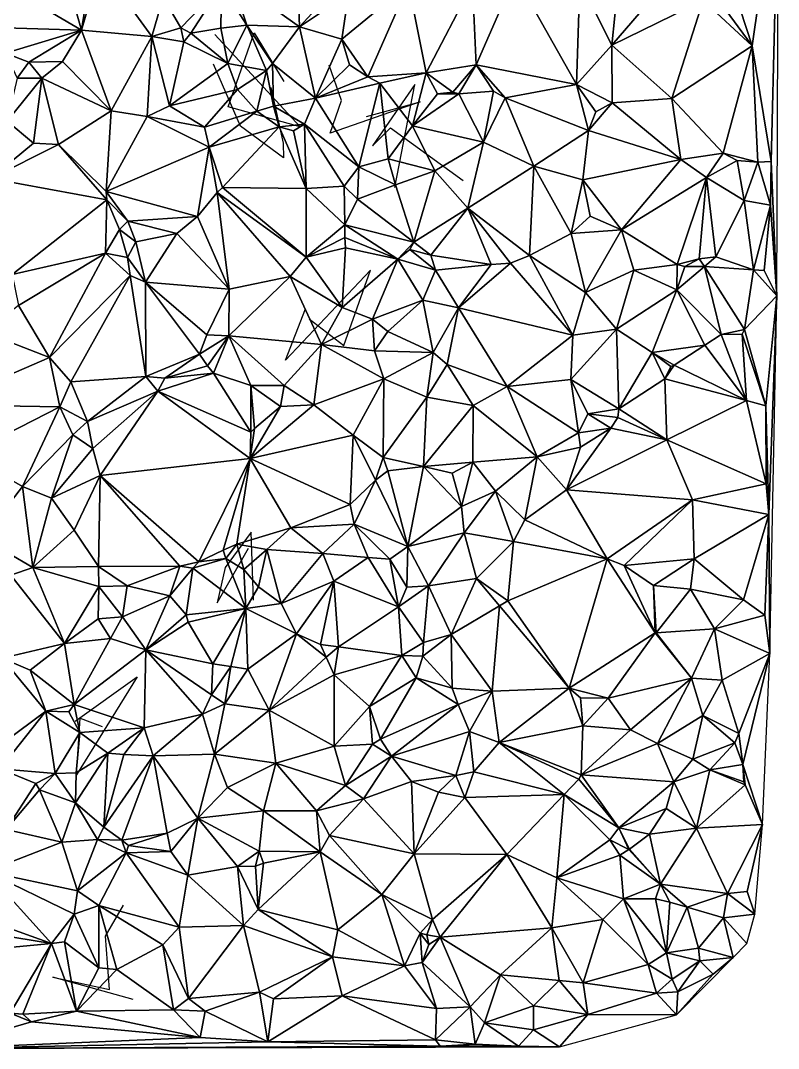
# Model space of a CAD drawing. Header units: metres. Extents: x -15 to 15, y -15.2 to 15.7.
# Drawn here: x 3.45 to 14.99, y -14.98 to 0.67 of the extents above; entities that cross this region are included whole.
import ezdxf

# ---------------------------------------------------------------- set-up
doc = ezdxf.new("R2010")
doc.units = ezdxf.units.M
doc.layers.add('CRACKS', color=1, linetype='Continuous')
doc.layers.add('STREET_MESH', color=7, linetype='Continuous')

msp = doc.modelspace()

# ---------------------------------------------------------------- linework, layer by layer
at = {"layer": 'CRACKS'}
for points in [[(6.408, 0.461, 0.1), (7.71, -0.942, 0.1), (6.615, -0.638, 0.1), (7.008, 0.488, 0.1), (7.458, -0.253, 0.1)], [(7.261, -0.343, 0.1), (7.452, -1.194, 0.1), (7.455, -1.414, 0.1), (6.798, -0.936, 0.1), (6.387, 0.012, 0.1)], [(8.718, -0.788, 0.1), (9.537, -0.562, 0.1), (8.167, -1.042, 0.1), (8.338, -0.544, 0.1), (8.152, -0.004, 0.1)], [(9.151, -1.866, 0.1), (9.456, -0.299, 0.1), (8.808, -1.235, 0.1), (9.086, -0.957, 0.1), (10.191, -1.764, 0.1)], [(7.847, -3.869, 0.1), (8.376, -4.273, 0.1), (8.781, -3.129, 0.1), (7.485, -4.5, 0.1), (7.791, -3.717, 0.1)], [(6.999, -8.15, 0.1), (6.961, -7.115, 0.1), (6.569, -7.655, 0.1), (6.444, -8.193, 0.1), (6.924, -7.358, 0.1)], [(4.282, -9.996, 0.1), (5.225, -9.32, 0.1), (4.304, -10.81, 0.1), (4.361, -9.95, 0.1), (4.694, -10.074, 0.1)], [(5.166, -14.234, 0.1), (3.941, -13.892, 0.1), (4.807, -14.083, 0.1), (4.743, -13.27, 0.1), (5.017, -12.797, 0.1)]]:
    msp.add_polyline3d(points, dxfattribs=at)
at = {"layer": 'STREET_MESH'}
for points in [[(14.229, 1.396), (14.589, 0.291), (14.991, 3.08)], [(14.589, 0.291), (14.883, -1.471), (14.991, 3.08)], [(14.883, -1.471), (14.965, -3.52), (14.991, 3.08)], [(4.38, 0.526), (3.962, 1.995), (2.816, 1.446)], [(3.962, 1.995), (4.38, 0.526), (4.53, 1.494)], [(7.697, 0.58), (7.653, 1.934), (6.658, 1.327)], [(7.653, 1.934), (7.697, 0.58), (8.329, 1.265)], [(12.452, 0.301), (12.591, 1.644), (11.965, 1.272)], [(13.316, 1.306), (12.591, 1.644), (12.452, 0.301)], [(2.879, 0.575), (4.38, 0.526), (2.816, 1.446)], [(4.38, 0.526), (4.663, 1.517), (4.53, 1.494)], [(5.448, 0.429), (4.663, 1.517), (4.38, 0.526)], [(4.663, 1.517), (5.448, 0.429), (5.625, 1.029)], [(6.51, 1.207), (6.899, 0.605), (6.658, 1.327)], [(6.899, 0.605), (7.697, 0.58), (6.658, 1.327)], [(7.697, 0.58), (8.444, 1.079), (8.329, 1.265)], [(10.335, 1.232), (10.388, 0.001), (10.983, 1.358)], [(10.388, 0.001), (11.918, -0.298), (10.983, 1.358)], [(11.918, -0.298), (11.965, 1.272), (10.983, 1.358)], [(11.918, -0.298), (12.452, 0.301), (11.965, 1.272)], [(13.846, 0.979), (13.316, 1.306), (12.452, 0.301)], [(14.589, 0.291), (14.229, 1.396), (14.108, 0.942)], [(5.892, 0.565), (6.51, 1.207), (5.625, 1.029)], [(5.892, 0.565), (6.043, 0.484), (6.51, 1.207)], [(6.043, 0.484), (6.5, 0.56), (6.51, 1.207)], [(6.5, 0.56), (6.899, 0.605), (6.51, 1.207)], [(8.342, 0.39), (8.737, -0.184), (9.359, 1.228)], [(8.444, 1.079), (8.342, 0.39), (9.359, 1.228)], [(8.737, -0.184), (9.625, -0.122), (9.359, 1.228)], [(9.359, 1.228), (9.625, -0.122), (10.335, 1.232)], [(10.335, 1.232), (9.625, -0.122), (10.388, 0.001)], [(5.448, 0.429), (5.892, 0.565), (5.625, 1.029)], [(8.444, 1.079), (7.697, 0.58), (8.342, 0.39)], [(13.368, -0.513), (13.846, 0.979), (12.452, 0.301)], [(13.368, -0.513), (14.589, 0.291), (13.846, 0.979)], [(13.846, 0.979), (14.589, 0.291), (14.108, 0.942)], [(4.38, 0.526), (2.879, 0.575), (3.224, 0.18)], [(4.38, 0.526), (3.224, 0.18), (3.579, 0.038)], [(4.089, 0.05), (4.38, 0.526), (3.579, 0.038)], [(4.83, -0.7), (4.38, 0.526), (4.089, 0.05)], [(5.448, 0.429), (4.38, 0.526), (4.83, -0.7)], [(5.939, 0.349), (5.892, 0.565), (5.448, 0.429)], [(5.892, 0.565), (5.939, 0.349), (6.043, 0.484)], [(5.939, 0.349), (6.608, 0.022), (6.043, 0.484)], [(6.608, 0.022), (6.5, 0.56), (6.043, 0.484)], [(6.5, 0.56), (6.608, 0.022), (6.899, 0.605)], [(6.608, 0.022), (7.196, -0.084), (6.899, 0.605)], [(6.899, 0.605), (7.287, 0.019), (7.697, 0.58)], [(7.196, -0.084), (7.287, 0.019), (6.899, 0.605)], [(7.697, 0.58), (7.287, 0.019), (7.944, -0.507)], [(7.697, 0.58), (7.944, -0.507), (8.342, 0.39)], [(5.38, -0.785), (5.448, 0.429), (4.83, -0.7)], [(5.448, 0.429), (5.38, -0.785), (5.717, -0.624)], [(5.939, 0.349), (5.448, 0.429), (5.717, -0.624)], [(6.608, 0.022), (5.939, 0.349), (5.717, -0.624)], [(7.944, -0.507), (8.459, -0.002), (8.342, 0.39)], [(8.342, 0.39), (8.459, -0.002), (8.737, -0.184)], [(3.224, 0.18), (3.4, -0.202), (3.579, 0.038)], [(12.459, -0.578), (12.452, 0.301), (11.918, -0.298)], [(12.459, -0.578), (13.368, -0.513), (12.452, 0.301)], [(14.589, 0.291), (13.368, -0.513), (14.152, -1.344)], [(14.589, 0.291), (14.152, -1.344), (14.676, -1.48)], [(14.883, -1.471), (14.589, 0.291), (14.676, -1.48)], [(3.4, -0.202), (3.773, -0.201), (3.579, 0.038)], [(3.773, -0.201), (4.089, 0.05), (3.579, 0.038)], [(3.773, -0.201), (4.83, -0.7), (4.089, 0.05)], [(6.756, -0.375), (6.608, 0.022), (5.717, -0.624)], [(6.608, 0.022), (6.756, -0.375), (7.196, -0.084)], [(7.301, -0.63), (7.287, 0.019), (7.196, -0.084)], [(7.287, 0.019), (7.301, -0.63), (7.944, -0.507)], [(9.625, -0.122), (10.033, -0.415), (10.388, 0.001)], [(10.033, -0.415), (10.124, -0.441), (10.388, 0.001)], [(10.124, -0.441), (10.654, -0.402), (10.388, 0.001)], [(11.918, -0.298), (10.388, 0.001), (10.828, -0.501)], [(10.388, 0.001), (10.654, -0.402), (10.828, -0.501)], [(6.756, -0.375), (7.048, -0.705), (7.196, -0.084)], [(7.048, -0.705), (7.301, -0.63), (7.196, -0.084)], [(8.459, -0.002), (7.944, -0.507), (8.737, -0.184)], [(9.625, -0.122), (8.737, -0.184), (8.921, -0.28)], [(9.417, -0.93), (9.625, -0.122), (8.921, -0.28)], [(9.798, -0.442), (9.625, -0.122), (9.417, -0.93)], [(9.798, -0.442), (10.033, -0.415), (9.625, -0.122)], [(3.4, -0.202), (3.245, -0.858), (3.773, -0.201)], [(3.245, -0.858), (3.647, -1.194), (3.773, -0.201)], [(3.647, -1.194), (4.03, -1.215), (3.773, -0.201)], [(4.03, -1.215), (4.83, -0.7), (3.773, -0.201)], [(8.737, -0.184), (7.944, -0.507), (8.921, -0.28)], [(7.944, -0.507), (8.602, -1.552), (8.921, -0.28)], [(8.602, -1.552), (9.048, -1.43), (8.921, -0.28)], [(9.048, -1.43), (9.417, -0.93), (8.921, -0.28)], [(12.098, -1), (11.918, -0.298), (10.828, -0.501)], [(12.098, -1), (12.211, -0.716), (11.918, -0.298)], [(12.211, -0.716), (12.459, -0.578), (11.918, -0.298)], [(6.25, -0.95), (6.756, -0.375), (5.717, -0.624)], [(7.048, -0.705), (6.756, -0.375), (6.25, -0.95)], [(10.501, -1.178), (10.124, -0.441), (9.417, -0.93)], [(10.124, -0.441), (9.798, -0.442), (9.417, -0.93)], [(10.033, -0.415), (9.798, -0.442), (10.124, -0.441)], [(10.124, -0.441), (10.501, -1.178), (10.654, -0.402)], [(10.654, -0.402), (10.501, -1.178), (10.828, -0.501)], [(5.38, -0.785), (6.25, -0.95), (5.717, -0.624)], [(7.301, -0.63), (7.775, -0.904), (7.944, -0.507)], [(7.944, -0.507), (7.775, -0.904), (8.602, -1.552)], [(10.501, -1.178), (11.268, -1.545), (10.828, -0.501)], [(11.268, -1.545), (12.098, -1), (10.828, -0.501)], [(12.459, -0.578), (12.098, -1), (13.507, -1.443)], [(12.459, -0.578), (12.211, -0.716), (12.098, -1)], [(12.459, -0.578), (13.507, -1.443), (13.368, -0.513)], [(13.368, -0.513), (13.507, -1.443), (14.152, -1.344)], [(4.03, -1.215), (4.754, -1.93), (4.83, -0.7)], [(4.754, -1.93), (5.38, -0.785), (4.83, -0.7)], [(7.048, -0.705), (6.25, -0.95), (6.322, -1.252)], [(7.387, -0.943), (7.048, -0.705), (6.322, -1.252)], [(7.301, -0.63), (7.048, -0.705), (7.387, -0.943)], [(7.775, -0.904), (7.301, -0.63), (7.387, -0.943)], [(3.245, -0.858), (2.994, -1.733), (3.647, -1.194)], [(5.38, -0.785), (4.754, -1.93), (6.322, -1.252)], [(6.25, -0.95), (5.38, -0.785), (6.322, -1.252)], [(7.608, -1.005), (7.775, -0.904), (7.387, -0.943)], [(7.775, -0.904), (7.608, -1.005), (7.802, -1.883)], [(7.775, -0.904), (7.802, -1.883), (8.381, -1.847)], [(8.602, -1.552), (7.775, -0.904), (8.381, -1.847)], [(9.417, -0.93), (9.048, -1.43), (9.76, -1.614)], [(10.501, -1.178), (9.417, -0.93), (9.76, -1.614)], [(6.526, -1.87), (7.387, -0.943), (6.322, -1.252)], [(7.387, -0.943), (6.526, -1.87), (7.802, -1.883)], [(7.608, -1.005), (7.387, -0.943), (7.802, -1.883)], [(12.015, -1.75), (12.098, -1), (11.268, -1.545)], [(12.098, -1), (12.015, -1.75), (13.507, -1.443)], [(2.994, -1.733), (4.03, -1.215), (3.647, -1.194)], [(2.994, -1.733), (4.767, -2.057), (4.03, -1.215)], [(4.767, -2.057), (4.754, -1.93), (4.03, -1.215)], [(10.261, -2.185), (10.501, -1.178), (9.76, -1.614)], [(10.261, -2.185), (11.268, -1.545), (10.501, -1.178)], [(6.322, -1.252), (4.754, -1.93), (6.145, -2.308)], [(6.444, -1.945), (6.322, -1.252), (6.145, -2.308)], [(6.444, -1.945), (6.526, -1.87), (6.322, -1.252)], [(14.152, -1.344), (13.507, -1.443), (13.898, -1.717)], [(14.362, -1.458), (14.152, -1.344), (13.898, -1.717)], [(14.152, -1.344), (14.362, -1.458), (14.676, -1.48)], [(8.58, -2.045), (8.602, -1.552), (8.381, -1.847)], [(9.159, -1.83), (8.602, -1.552), (8.58, -2.045)], [(8.602, -1.552), (9.159, -1.83), (9.048, -1.43)], [(9.048, -1.43), (9.159, -1.83), (9.76, -1.614)], [(11.268, -1.545), (10.261, -2.185), (11.199, -2.906)], [(11.836, -2.57), (11.268, -1.545), (11.199, -2.906)], [(12.015, -1.75), (11.268, -1.545), (11.836, -2.57)], [(13.507, -1.443), (12.015, -1.75), (12.601, -2.515)], [(13.507, -1.443), (12.601, -2.515), (13.898, -1.717)], [(14.471, -2.064), (14.362, -1.458), (13.898, -1.717)], [(14.362, -1.458), (14.471, -2.064), (14.676, -1.48)], [(14.471, -2.064), (14.87, -2.139), (14.676, -1.48)], [(14.87, -2.139), (14.883, -1.471), (14.676, -1.48)], [(14.87, -2.139), (14.965, -3.52), (14.883, -1.471)], [(9.76, -1.614), (9.159, -1.83), (9.441, -2.699)], [(10.261, -2.185), (9.76, -1.614), (9.441, -2.699)], [(12.601, -2.515), (13.45, -3.04), (13.898, -1.717)], [(13.45, -3.04), (13.785, -2.955), (13.898, -1.717)], [(13.785, -2.955), (14.04, -2.923), (13.898, -1.717)], [(14.04, -2.923), (14.471, -2.064), (13.898, -1.717)], [(3.323, -3.192), (4.767, -2.057), (2.994, -1.733)], [(6.444, -1.945), (7.799, -2.928), (6.526, -1.87)], [(6.526, -1.87), (7.799, -2.928), (7.802, -1.883)], [(7.802, -1.883), (8.388, -2.439), (8.381, -1.847)], [(8.388, -2.439), (8.58, -2.045), (8.381, -1.847)], [(9.159, -1.83), (8.58, -2.045), (9.441, -2.699)], [(12.123, -2.304), (12.015, -1.75), (11.836, -2.57)], [(12.015, -1.75), (12.123, -2.304), (12.601, -2.515)], [(4.754, -1.93), (5.085, -2.379), (6.145, -2.308)], [(4.767, -2.057), (5.085, -2.379), (4.754, -1.93)], [(6.63, -3.417), (6.444, -1.945), (6.145, -2.308)], [(6.444, -1.945), (6.63, -3.417), (7.558, -3.224)], [(7.799, -2.928), (6.444, -1.945), (7.558, -3.224)], [(7.799, -2.928), (8.388, -2.439), (7.802, -1.883)], [(4.743, -2.867), (4.767, -2.057), (3.323, -3.192)], [(4.743, -2.867), (4.958, -2.508), (4.767, -2.057)], [(4.767, -2.057), (4.958, -2.508), (5.085, -2.379)], [(8.58, -2.045), (8.388, -2.439), (9.441, -2.699)], [(9.697, -2.898), (10.261, -2.185), (9.441, -2.699)], [(10.616, -3.041), (10.261, -2.185), (9.697, -2.898)], [(10.261, -2.185), (10.913, -3.021), (11.199, -2.906)], [(10.261, -2.185), (10.616, -3.041), (10.913, -3.021)], [(14.471, -2.064), (14.04, -2.923), (14.611, -3.124)], [(14.471, -2.064), (14.611, -3.124), (14.87, -2.139)], [(14.611, -3.124), (14.773, -3.132), (14.87, -2.139)], [(14.87, -2.139), (14.773, -3.132), (14.965, -3.52)], [(5.085, -2.379), (5.832, -2.568), (6.145, -2.308)], [(5.832, -2.568), (6.63, -3.417), (6.145, -2.308)], [(12.123, -2.304), (11.836, -2.57), (12.601, -2.515)], [(4.958, -2.508), (5.205, -2.693), (5.085, -2.379)], [(5.205, -2.693), (5.832, -2.568), (5.085, -2.379)], [(8.388, -2.631), (8.388, -2.439), (7.799, -2.928)], [(8.388, -2.439), (9.197, -2.957), (9.441, -2.699)], [(8.388, -2.439), (8.388, -2.631), (9.197, -2.957)], [(5.079, -2.934), (4.958, -2.508), (4.743, -2.867)], [(4.958, -2.508), (5.079, -2.934), (5.205, -2.693)], [(5.832, -2.568), (5.205, -2.693), (5.353, -3.31)], [(5.832, -2.568), (5.353, -3.31), (6.63, -3.417)], [(8.388, -2.631), (7.799, -2.928), (8.397, -2.787)], [(9.197, -2.957), (8.388, -2.631), (8.397, -2.787)], [(11.836, -2.57), (11.199, -2.906), (12.054, -3.469)], [(12.601, -2.515), (11.836, -2.57), (12.054, -3.469)], [(12.791, -3.126), (12.601, -2.515), (12.054, -3.469)], [(12.791, -3.126), (13.45, -3.04), (12.601, -2.515)], [(5.205, -2.693), (5.079, -2.934), (5.353, -3.31)], [(8.397, -2.787), (7.799, -2.928), (8.346, -3.695)], [(9.197, -2.957), (8.397, -2.787), (8.346, -3.695)], [(9.197, -2.957), (9.38, -2.813), (9.441, -2.699)], [(9.767, -3.125), (9.38, -2.813), (9.197, -2.957)], [(9.38, -2.813), (9.697, -2.898), (9.441, -2.699)], [(9.38, -2.813), (9.767, -3.125), (9.697, -2.898)], [(4.743, -2.867), (3.323, -3.192), (3.42, -3.666)], [(4.743, -2.867), (3.42, -3.666), (3.892, -4.457)], [(5.118, -3.207), (4.743, -2.867), (3.892, -4.457)], [(5.079, -2.934), (4.743, -2.867), (5.118, -3.207)], [(5.353, -3.31), (5.079, -2.934), (5.118, -3.207)], [(7.799, -2.928), (7.558, -3.224), (8.346, -3.695)], [(8.808, -3.871), (9.197, -2.957), (8.346, -3.695)], [(9.576, -3.586), (9.197, -2.957), (8.808, -3.871)], [(9.576, -3.586), (9.767, -3.125), (9.197, -2.957)], [(9.767, -3.125), (10.616, -3.041), (9.697, -2.898)], [(10.913, -3.021), (11.86, -4.118), (11.199, -2.906)], [(11.199, -2.906), (11.86, -4.118), (12.054, -3.469)], [(13.45, -3.04), (13.565, -3.072), (13.785, -2.955)], [(13.785, -2.955), (13.565, -3.072), (13.866, -3.071)], [(14.04, -2.923), (13.785, -2.955), (13.866, -3.071)], [(14.611, -3.124), (14.04, -2.923), (13.866, -3.071)], [(9.767, -3.125), (9.576, -3.586), (10.121, -3.701)], [(10.616, -3.041), (9.767, -3.125), (10.121, -3.701)], [(10.121, -3.701), (11.86, -4.118), (10.913, -3.021)], [(10.616, -3.041), (10.121, -3.701), (10.913, -3.021)], [(12.528, -4.027), (12.791, -3.126), (12.054, -3.469)], [(12.528, -4.027), (13.443, -3.426), (12.791, -3.126)], [(13.443, -3.426), (13.45, -3.04), (12.791, -3.126)], [(13.565, -3.072), (13.45, -3.04), (13.443, -3.426)], [(13.443, -3.426), (14.118, -4.109), (13.866, -3.071)], [(13.565, -3.072), (13.443, -3.426), (13.866, -3.071)], [(14.118, -4.109), (14.476, -4.032), (13.866, -3.071)], [(14.476, -4.032), (14.611, -3.124), (13.866, -3.071)], [(14.611, -3.124), (14.476, -4.032), (14.965, -3.52)], [(14.773, -3.132), (14.611, -3.124), (14.965, -3.52)], [(5.118, -3.207), (3.892, -4.457), (4.216, -4.825)], [(5.361, -4.745), (5.118, -3.207), (4.216, -4.825)], [(5.353, -3.31), (5.118, -3.207), (5.361, -4.745)], [(6.63, -3.417), (6.622, -4.128), (7.558, -3.224)], [(6.622, -4.128), (8.036, -4.26), (7.558, -3.224)], [(7.558, -3.224), (8.036, -4.26), (8.346, -3.695)], [(5.353, -3.31), (6.288, -4.111), (6.63, -3.417)], [(6.174, -4.408), (5.353, -3.31), (5.361, -4.745)], [(6.288, -4.111), (5.353, -3.31), (6.174, -4.408)], [(6.288, -4.111), (6.622, -4.128), (6.63, -3.417)], [(13.443, -3.426), (12.528, -4.027), (13.069, -4.383)], [(13.87, -4.267), (13.443, -3.426), (13.069, -4.383)], [(13.443, -3.426), (13.87, -4.267), (14.118, -4.109)], [(9.576, -3.586), (8.808, -3.871), (9.043, -4.061)], [(9.732, -4.38), (9.576, -3.586), (9.043, -4.061)], [(9.576, -3.586), (9.732, -4.38), (10.121, -3.701)], [(11.86, -4.118), (12.528, -4.027), (12.054, -3.469)], [(14.965, -3.52), (14.476, -4.032), (14.797, -5.192)], [(14.846, -6.846), (14.965, -3.52), (14.797, -5.192)], [(14.862, -8.966), (14.965, -3.52), (14.846, -6.846)], [(3.892, -4.457), (3.42, -3.666), (2.899, -4.07)], [(8.036, -4.26), (8.808, -3.871), (8.346, -3.695)], [(9.732, -4.38), (9.949, -4.565), (10.121, -3.701)], [(10.121, -3.701), (9.949, -4.565), (10.861, -4.899)], [(11.86, -4.118), (10.121, -3.701), (10.861, -4.899)], [(8.808, -3.871), (8.036, -4.26), (8.843, -4.355)], [(8.808, -3.871), (8.843, -4.355), (9.043, -4.061)], [(2.225, -5.18), (3.892, -4.457), (2.899, -4.07)], [(8.843, -4.355), (9.732, -4.38), (9.043, -4.061)], [(11.83, -4.792), (12.562, -5.238), (12.528, -4.027)], [(11.86, -4.118), (11.83, -4.792), (12.528, -4.027)], [(12.528, -4.027), (12.562, -5.238), (13.069, -4.383)], [(14.44, -4.1), (14.476, -4.032), (14.118, -4.109)], [(14.476, -4.032), (14.44, -4.1), (14.797, -5.192)], [(6.622, -4.128), (6.288, -4.111), (6.174, -4.408)], [(6.622, -4.128), (6.174, -4.408), (6.3, -4.586)], [(6.387, -4.697), (6.622, -4.128), (6.3, -4.586)], [(6.956, -4.881), (6.622, -4.128), (6.387, -4.697)], [(8.036, -4.26), (6.622, -4.128), (7.466, -4.881)], [(6.622, -4.128), (6.956, -4.881), (7.466, -4.881)], [(11.83, -4.792), (11.86, -4.118), (10.861, -4.899)], [(14.118, -4.109), (13.87, -4.267), (14.507, -5.114)], [(14.44, -4.1), (14.118, -4.109), (14.507, -5.114)], [(14.44, -4.1), (14.507, -5.114), (14.797, -5.192)], [(7.916, -5.18), (8.036, -4.26), (7.466, -4.881)], [(8.036, -4.26), (7.916, -5.18), (8.984, -4.78)], [(8.843, -4.355), (8.036, -4.26), (8.984, -4.78)], [(9.732, -4.38), (8.843, -4.355), (8.984, -4.78)], [(9.636, -5.063), (9.732, -4.38), (8.984, -4.78)], [(9.949, -4.565), (9.732, -4.38), (9.636, -5.063)], [(12.562, -5.238), (13.264, -4.783), (13.069, -4.383)], [(13.405, -4.575), (13.87, -4.267), (13.069, -4.383)], [(13.264, -4.783), (13.352, -4.596), (13.069, -4.383)], [(13.352, -4.596), (13.405, -4.575), (13.069, -4.383)], [(13.87, -4.267), (13.405, -4.575), (14.507, -5.114)], [(2.225, -5.18), (4.049, -5.207), (3.892, -4.457)], [(3.892, -4.457), (4.049, -5.207), (4.216, -4.825)], [(5.646, -4.772), (6.174, -4.408), (5.361, -4.745)], [(6.174, -4.408), (5.646, -4.772), (6.3, -4.586)], [(5.646, -4.772), (6.387, -4.697), (6.3, -4.586)], [(10.345, -5.188), (9.949, -4.565), (9.636, -5.063)], [(9.949, -4.565), (10.345, -5.188), (10.861, -4.899)], [(13.405, -4.575), (13.264, -4.783), (14.507, -5.114)], [(13.405, -4.575), (13.352, -4.596), (13.264, -4.783)], [(4.049, -5.207), (4.469, -5.431), (4.216, -4.825)], [(4.469, -5.431), (5.361, -4.745), (4.216, -4.825)], [(4.469, -5.431), (5.542, -4.968), (5.361, -4.745)], [(5.542, -4.968), (5.646, -4.772), (5.361, -4.745)], [(5.646, -4.772), (5.542, -4.968), (6.387, -4.697)], [(5.542, -4.968), (6.956, -5.593), (6.387, -4.697)], [(6.956, -5.593), (6.956, -4.881), (6.387, -4.697)], [(7.916, -5.18), (8.517, -5.638), (8.984, -4.78)], [(8.517, -5.638), (8.975, -5.981), (8.984, -4.78)], [(8.975, -5.981), (9.636, -5.063), (8.984, -4.78)], [(11.947, -5.602), (11.83, -4.792), (10.861, -4.899)], [(12.09, -5.313), (12.562, -5.238), (11.83, -4.792)], [(11.947, -5.602), (12.09, -5.313), (11.83, -4.792)], [(12.562, -5.238), (13.29, -5.711), (13.264, -4.783)], [(13.264, -4.783), (13.29, -5.711), (14.507, -5.114)], [(4.554, -5.842), (5.542, -4.968), (4.469, -5.431)], [(5.542, -4.968), (4.554, -5.842), (4.666, -6.254)], [(6.95, -5.995), (5.542, -4.968), (4.666, -6.254)], [(6.956, -5.593), (5.542, -4.968), (6.95, -5.995)], [(6.956, -4.881), (7.408, -5.203), (7.466, -4.881)], [(7.011, -5.536), (7.408, -5.203), (6.956, -4.881)], [(6.956, -5.593), (7.011, -5.536), (6.956, -4.881)], [(7.408, -5.203), (7.916, -5.18), (7.466, -4.881)], [(10.345, -5.188), (11.32, -5.968), (10.861, -4.899)], [(11.32, -5.968), (11.947, -5.602), (10.861, -4.899)], [(9.586, -6.118), (9.636, -5.063), (8.975, -5.981)], [(9.586, -6.118), (10.345, -5.188), (9.636, -5.063)], [(13.29, -5.711), (14.805, -6.382), (14.507, -5.114)], [(14.507, -5.114), (14.805, -6.382), (14.797, -5.192)], [(2.225, -5.18), (2.626, -5.935), (4.049, -5.207)], [(4.049, -5.207), (2.626, -5.935), (3.483, -6.422)], [(4.049, -5.207), (3.483, -6.422), (4.245, -5.634)], [(4.469, -5.431), (4.049, -5.207), (4.245, -5.634)], [(7.916, -5.18), (6.95, -5.995), (8.517, -5.638)], [(7.408, -5.203), (6.95, -5.995), (7.916, -5.18)], [(7.408, -5.203), (7.011, -5.536), (6.95, -5.995)], [(10.345, -5.188), (9.586, -6.118), (10.338, -6.052)], [(11.32, -5.968), (10.345, -5.188), (10.338, -6.052)], [(12.09, -5.313), (11.947, -5.602), (12.441, -5.531)], [(12.562, -5.238), (12.09, -5.313), (12.545, -5.372)], [(12.09, -5.313), (12.441, -5.531), (12.545, -5.372)], [(13.29, -5.711), (12.562, -5.238), (12.545, -5.372)], [(14.805, -6.382), (14.846, -6.846), (14.797, -5.192)], [(4.554, -5.842), (4.469, -5.431), (4.245, -5.634)], [(12.441, -5.531), (13.29, -5.711), (12.545, -5.372)], [(4.245, -5.634), (3.483, -6.422), (3.922, -6.599)], [(4.554, -5.842), (4.245, -5.634), (3.922, -6.599)], [(7.011, -5.536), (6.956, -5.593), (6.95, -5.995)], [(11.975, -5.823), (11.947, -5.602), (11.32, -5.968)], [(11.764, -6.473), (13.29, -5.711), (12.441, -5.531)], [(11.975, -5.823), (11.764, -6.473), (12.441, -5.531)], [(11.947, -5.602), (11.975, -5.823), (12.441, -5.531)], [(8.517, -5.638), (6.95, -5.995), (8.471, -6.695)], [(8.858, -6.324), (8.517, -5.638), (8.471, -6.695)], [(8.517, -5.638), (8.858, -6.324), (8.975, -5.981)], [(13.29, -5.711), (11.764, -6.473), (13.684, -6.625)], [(14.805, -6.382), (13.29, -5.711), (13.684, -6.625)], [(2.626, -5.935), (2.871, -7.208), (3.483, -6.422)], [(4.666, -6.254), (4.554, -5.842), (3.922, -6.599)], [(11.764, -6.473), (11.975, -5.823), (11.32, -5.968)], [(6.168, -7.57), (6.95, -5.995), (4.666, -6.254)], [(6.95, -5.995), (6.168, -7.57), (6.537, -7.391)], [(6.743, -7.301), (6.95, -5.995), (6.537, -7.391)], [(6.95, -5.995), (6.743, -7.301), (7.566, -7.052)], [(8.471, -6.695), (6.95, -5.995), (7.566, -7.052)], [(8.858, -6.324), (9.044, -6.181), (8.975, -5.981)], [(9.044, -6.181), (9.586, -6.118), (8.975, -5.981)], [(9.586, -6.118), (10.023, -6.217), (10.338, -6.052)], [(10.023, -6.217), (10.167, -6.725), (10.338, -6.052)], [(10.167, -6.725), (10.684, -6.491), (10.338, -6.052)], [(10.684, -6.491), (11.32, -5.968), (10.338, -6.052)], [(11.32, -5.968), (10.684, -6.491), (11.129, -6.93)], [(11.764, -6.473), (11.32, -5.968), (11.129, -6.93)], [(4.269, -7.084), (4.666, -6.254), (3.922, -6.599)], [(4.269, -7.084), (4.638, -7.638), (4.666, -6.254)], [(4.666, -6.254), (4.638, -7.638), (5.879, -7.634)], [(6.168, -7.57), (4.666, -6.254), (5.879, -7.634)], [(9.35, -7.335), (9.044, -6.181), (8.858, -6.324)], [(9.044, -6.181), (9.35, -7.335), (9.586, -6.118)], [(9.586, -6.118), (9.35, -7.335), (10.167, -6.725)], [(10.023, -6.217), (9.586, -6.118), (10.167, -6.725)], [(8.858, -6.324), (8.471, -6.695), (8.529, -6.995)], [(9.35, -7.335), (8.858, -6.324), (8.529, -6.995)], [(14.805, -6.382), (13.684, -6.625), (14.846, -6.846)], [(2.871, -7.208), (3.64, -7.657), (3.483, -6.422)], [(3.483, -6.422), (3.64, -7.657), (3.922, -6.599)], [(10.684, -6.491), (10.167, -6.725), (10.208, -7.129)], [(10.958, -7.259), (10.684, -6.491), (10.208, -7.129)], [(10.684, -6.491), (10.958, -7.259), (11.129, -6.93)], [(11.764, -6.473), (11.129, -6.93), (12.385, -7.521)], [(13.684, -6.625), (11.764, -6.473), (12.385, -7.521)], [(3.64, -7.657), (4.269, -7.084), (3.922, -6.599)], [(8.471, -6.695), (7.566, -7.052), (8.529, -6.995)], [(10.167, -6.725), (9.35, -7.335), (10.208, -7.129)], [(12.644, -7.622), (13.684, -6.625), (12.385, -7.521)], [(13.684, -6.625), (12.644, -7.622), (13.709, -7.523)], [(14.846, -6.846), (13.684, -6.625), (13.709, -7.523)], [(14.458, -8.147), (14.846, -6.846), (13.709, -7.523)], [(14.846, -6.846), (14.458, -8.147), (14.783, -8.383)], [(14.862, -8.966), (14.846, -6.846), (14.783, -8.383)], [(7.566, -7.052), (8.052, -7.441), (8.529, -6.995)], [(8.052, -7.441), (8.742, -7.501), (8.529, -6.995)], [(8.742, -7.501), (9.073, -7.528), (8.529, -6.995)], [(9.073, -7.528), (9.35, -7.335), (8.529, -6.995)], [(11.129, -6.93), (10.958, -7.259), (12.385, -7.521)], [(4.638, -7.638), (4.269, -7.084), (3.64, -7.657)], [(6.743, -7.301), (7.2, -7.381), (7.566, -7.052)], [(7.2, -7.381), (8.052, -7.441), (7.566, -7.052)], [(9.35, -7.335), (9.665, -7.936), (10.208, -7.129)], [(9.665, -7.936), (10.396, -7.822), (10.208, -7.129)], [(10.396, -7.822), (10.958, -7.259), (10.208, -7.129)], [(3.64, -7.657), (2.871, -7.208), (3.301, -7.774)], [(6.579, -7.517), (6.743, -7.301), (6.537, -7.391)], [(6.852, -7.683), (6.743, -7.301), (6.579, -7.517)], [(6.743, -7.301), (6.852, -7.683), (7.2, -7.381)], [(9.35, -7.335), (9.073, -7.528), (9.331, -7.952)], [(9.665, -7.936), (9.35, -7.335), (9.331, -7.952)], [(10.396, -7.822), (10.869, -8.164), (10.958, -7.259)], [(10.958, -7.259), (10.869, -8.164), (12.385, -7.521)], [(6.168, -7.57), (6.579, -7.517), (6.537, -7.391)], [(6.852, -7.683), (7.074, -7.947), (7.2, -7.381)], [(7.074, -7.947), (7.418, -8.204), (7.2, -7.381)], [(7.418, -8.204), (8.052, -7.441), (7.2, -7.381)], [(8.052, -7.441), (7.418, -8.204), (8.223, -7.865)], [(8.742, -7.501), (8.052, -7.441), (8.223, -7.865)], [(9.204, -8.253), (8.742, -7.501), (8.223, -7.865)], [(9.204, -8.253), (9.073, -7.528), (8.742, -7.501)], [(3.64, -7.657), (3.301, -7.774), (4.118, -8.813)], [(4.645, -7.946), (4.638, -7.638), (3.64, -7.657)], [(4.645, -7.946), (3.64, -7.657), (4.118, -8.813)], [(4.638, -7.638), (5.073, -7.934), (5.879, -7.634)], [(5.073, -7.934), (4.638, -7.638), (4.645, -7.946)], [(5.073, -7.934), (5.722, -8.087), (5.879, -7.634)], [(5.722, -8.087), (6.073, -7.667), (5.879, -7.634)], [(6.073, -7.667), (5.722, -8.087), (5.971, -8.375)], [(6.073, -7.667), (6.168, -7.57), (5.879, -7.634)], [(6.073, -7.667), (5.971, -8.375), (6.882, -8.277)], [(6.073, -7.667), (6.882, -8.277), (6.579, -7.517)], [(6.168, -7.57), (6.073, -7.667), (6.579, -7.517)], [(6.882, -8.277), (6.852, -7.683), (6.579, -7.517)], [(9.073, -7.528), (9.204, -8.253), (9.331, -7.952)], [(10.869, -8.164), (11.805, -9.492), (12.385, -7.521)], [(11.805, -9.492), (13.114, -8.648), (12.385, -7.521)], [(13.114, -8.648), (12.644, -7.622), (12.385, -7.521)], [(12.644, -7.622), (13.089, -7.927), (13.709, -7.523)], [(13.114, -8.648), (13.089, -7.927), (12.644, -7.622)], [(13.089, -7.927), (13.65, -7.986), (13.709, -7.523)], [(13.65, -7.986), (14.458, -8.147), (13.709, -7.523)], [(3.301, -7.774), (3.169, -9.034), (4.118, -8.813)], [(7.074, -7.947), (6.852, -7.683), (6.882, -8.277)], [(9.665, -7.936), (10.007, -8.674), (10.396, -7.822)], [(10.396, -7.822), (10.007, -8.674), (10.745, -8.237)], [(10.869, -8.164), (10.396, -7.822), (10.745, -8.237)], [(4.632, -8.435), (4.645, -7.946), (4.118, -8.813)], [(4.645, -7.946), (4.632, -8.435), (5.004, -8.408)], [(5.073, -7.934), (4.645, -7.946), (5.004, -8.408)], [(5.722, -8.087), (5.073, -7.934), (5.004, -8.408)], [(7.418, -8.204), (7.074, -7.947), (6.882, -8.277)], [(7.418, -8.204), (7.655, -8.667), (8.223, -7.865)], [(7.655, -8.667), (8.018, -8.828), (8.223, -7.865)], [(8.223, -7.865), (8.018, -8.828), (8.295, -8.863)], [(9.204, -8.253), (8.223, -7.865), (8.295, -8.863)], [(9.204, -8.253), (9.665, -7.936), (9.331, -7.952)], [(9.587, -8.796), (9.665, -7.936), (9.204, -8.253)], [(9.665, -7.936), (9.587, -8.796), (10.007, -8.674)], [(13.089, -7.927), (13.114, -8.648), (13.129, -8.648)], [(13.65, -7.986), (13.089, -7.927), (13.129, -8.648)], [(5.722, -8.087), (5.004, -8.408), (5.357, -8.911)], [(5.971, -8.375), (5.722, -8.087), (5.357, -8.911)], [(14.018, -8.588), (13.65, -7.986), (13.129, -8.648)], [(13.65, -7.986), (14.018, -8.588), (14.458, -8.147)], [(5.971, -8.375), (6.003, -8.487), (6.882, -8.277)], [(6.882, -8.277), (6.003, -8.487), (6.377, -9.124)], [(6.651, -9.164), (6.882, -8.277), (6.377, -9.124)], [(6.651, -9.164), (6.91, -9.202), (6.882, -8.277)], [(7.655, -8.667), (7.418, -8.204), (6.882, -8.277)], [(6.91, -9.202), (7.655, -8.667), (6.882, -8.277)], [(9.255, -8.997), (9.204, -8.253), (8.295, -8.863)], [(9.255, -8.997), (9.587, -8.796), (9.204, -8.253)], [(10.007, -8.674), (10.632, -9.538), (10.745, -8.237)], [(10.632, -9.538), (11.805, -9.492), (10.745, -8.237)], [(11.805, -9.492), (10.869, -8.164), (10.745, -8.237)], [(14.458, -8.147), (14.018, -8.588), (14.783, -8.383)], [(4.823, -8.735), (4.632, -8.435), (4.118, -8.813)], [(5.004, -8.408), (4.632, -8.435), (4.823, -8.735)], [(5.004, -8.408), (4.823, -8.735), (5.357, -8.911)], [(6.003, -8.487), (5.971, -8.375), (5.357, -8.911)], [(14.018, -8.588), (14.862, -8.966), (14.783, -8.383)], [(6.377, -9.124), (6.003, -8.487), (5.357, -8.911)], [(13.67, -9.341), (14.018, -8.588), (13.129, -8.648)], [(14.018, -8.588), (13.67, -9.341), (14.137, -9.372)], [(14.862, -8.966), (14.018, -8.588), (14.137, -9.372)], [(4.823, -8.735), (4.118, -8.813), (4.266, -9.741)], [(5.357, -8.911), (4.823, -8.735), (4.266, -9.741)], [(6.91, -9.202), (7.238, -9.826), (7.655, -8.667)], [(7.238, -9.826), (8.106, -9.022), (7.655, -8.667)], [(8.106, -9.022), (8.018, -8.828), (7.655, -8.667)], [(10.007, -8.674), (9.577, -9.007), (10.024, -9.492)], [(9.587, -8.796), (9.577, -9.007), (10.007, -8.674)], [(10.632, -9.538), (10.007, -8.674), (10.024, -9.492)], [(13.114, -8.648), (11.805, -9.492), (12.401, -9.645)], [(13.67, -9.341), (13.114, -8.648), (12.401, -9.645)], [(13.114, -8.648), (13.67, -9.341), (13.129, -8.648)], [(3.169, -9.034), (3.598, -9.219), (4.118, -8.813)], [(4.118, -8.813), (3.598, -9.219), (4.266, -9.741)], [(5.334, -10.098), (5.357, -8.911), (4.266, -9.741)], [(5.334, -10.098), (6.223, -9.889), (5.357, -8.911)], [(6.223, -9.889), (6.36, -9.596), (5.357, -8.911)], [(6.36, -9.596), (6.377, -9.124), (5.357, -8.911)], [(8.018, -8.828), (8.106, -9.022), (8.295, -8.863)], [(8.106, -9.022), (8.225, -9.287), (8.295, -8.863)], [(8.225, -9.287), (9.255, -8.997), (8.295, -8.863)], [(9.255, -8.997), (9.577, -9.007), (9.587, -8.796)], [(3.837, -9.841), (3.169, -9.034), (2.801, -10.611)], [(3.598, -9.219), (3.169, -9.034), (3.837, -9.841)], [(8.225, -9.287), (8.106, -9.022), (7.238, -9.826)], [(9.255, -8.997), (8.225, -9.287), (8.765, -9.773)], [(9.476, -9.335), (9.255, -8.997), (8.765, -9.773)], [(9.577, -9.007), (9.255, -8.997), (9.476, -9.335)], [(9.577, -9.007), (9.476, -9.335), (10.024, -9.492)], [(14.39, -10.182), (14.862, -8.966), (14.137, -9.372)], [(14.39, -10.182), (14.447, -10.656), (14.862, -8.966)], [(14.862, -8.966), (14.447, -10.656), (14.747, -11.567)], [(3.598, -9.219), (3.837, -9.841), (4.266, -9.741)], [(6.36, -9.596), (6.651, -9.164), (6.377, -9.124)], [(6.564, -9.733), (6.651, -9.164), (6.36, -9.596)], [(6.651, -9.164), (6.564, -9.733), (6.91, -9.202)], [(6.91, -9.202), (6.564, -9.733), (7.238, -9.826)], [(8.225, -9.287), (7.238, -9.826), (8.227, -10.375)], [(8.225, -9.287), (8.227, -10.375), (8.765, -9.773)], [(8.932, -10.271), (9.476, -9.335), (8.765, -9.773)], [(9.476, -9.335), (8.932, -10.271), (10.116, -9.742)], [(9.476, -9.335), (10.116, -9.742), (10.024, -9.492)], [(12.737, -10.129), (13.67, -9.341), (12.401, -9.645)], [(12.737, -10.129), (13.15, -10.337), (13.67, -9.341)], [(13.67, -9.341), (13.15, -10.337), (13.838, -9.91)], [(13.67, -9.341), (13.838, -9.91), (14.137, -9.372)], [(13.838, -9.91), (14.39, -10.182), (14.137, -9.372)], [(10.116, -9.742), (10.632, -9.538), (10.024, -9.492)], [(10.632, -9.538), (10.116, -9.742), (10.289, -10.153)], [(10.632, -9.538), (10.289, -10.153), (10.74, -10.321)], [(11.805, -9.492), (10.632, -9.538), (10.74, -10.321)], [(12.014, -10.064), (11.805, -9.492), (10.74, -10.321)], [(11.805, -9.492), (11.977, -9.639), (12.401, -9.645)], [(12.014, -10.064), (11.977, -9.639), (11.805, -9.492)], [(6.564, -9.733), (6.36, -9.596), (6.223, -9.889)], [(11.977, -9.639), (12.014, -10.064), (12.401, -9.645)], [(12.014, -10.064), (12.737, -10.129), (12.401, -9.645)], [(3.137, -10.721), (3.837, -9.841), (2.801, -10.611)], [(3.137, -10.721), (3.978, -10.793), (3.837, -9.841)], [(3.837, -9.841), (4.187, -9.854), (4.266, -9.741)], [(3.978, -10.793), (4.352, -10.169), (3.837, -9.841)], [(4.352, -10.169), (4.187, -9.854), (3.837, -9.841)], [(4.187, -9.854), (4.352, -10.169), (4.266, -9.741)], [(4.352, -10.169), (5.334, -10.098), (4.266, -9.741)], [(6.564, -9.733), (6.223, -9.889), (6.404, -10.497)], [(7.238, -9.826), (6.564, -9.733), (6.404, -10.497)], [(7.336, -10.636), (7.238, -9.826), (6.404, -10.497)], [(8.227, -10.375), (7.238, -9.826), (7.336, -10.636)], [(8.227, -10.375), (8.808, -10.343), (8.765, -9.773)], [(8.808, -10.343), (8.932, -10.271), (8.765, -9.773)], [(8.932, -10.271), (9.098, -10.527), (10.116, -9.742)], [(10.116, -9.742), (9.098, -10.527), (10.289, -10.153)], [(5.334, -10.098), (5.47, -10.524), (6.223, -9.889)], [(6.223, -9.889), (5.47, -10.524), (6.404, -10.497)], [(13.15, -10.337), (13.688, -10.574), (13.838, -9.91)], [(13.688, -10.574), (14.329, -10.323), (13.838, -9.91)], [(14.329, -10.323), (14.39, -10.182), (13.838, -9.91)], [(4.3, -10.78), (4.352, -10.169), (3.978, -10.793)], [(4.3, -10.78), (4.779, -10.48), (4.352, -10.169)], [(4.352, -10.169), (4.779, -10.48), (5.334, -10.098)], [(5.334, -10.098), (4.779, -10.48), (5.022, -10.502)], [(5.47, -10.524), (5.334, -10.098), (5.022, -10.502)], [(9.098, -10.527), (10.079, -10.822), (10.289, -10.153)], [(10.079, -10.822), (10.353, -10.766), (10.289, -10.153)], [(10.289, -10.153), (10.353, -10.766), (10.74, -10.321)], [(11.988, -10.81), (12.014, -10.064), (10.74, -10.321)], [(11.988, -10.81), (12.737, -10.129), (12.014, -10.064)], [(13.15, -10.337), (12.737, -10.129), (11.988, -10.81)], [(8.808, -10.343), (9.098, -10.527), (8.932, -10.271)], [(10.353, -10.766), (11.73, -11.114), (10.74, -10.321)], [(11.73, -11.114), (11.951, -10.878), (10.74, -10.321)], [(11.951, -10.878), (11.988, -10.81), (10.74, -10.321)], [(13.948, -10.738), (14.329, -10.323), (13.688, -10.574)], [(14.329, -10.323), (13.948, -10.738), (14.447, -10.656)], [(14.39, -10.182), (14.329, -10.323), (14.447, -10.656)], [(4.779, -10.48), (4.3, -10.78), (4.29, -11.238)], [(4.779, -10.48), (4.29, -11.238), (4.717, -11.608)], [(4.779, -10.48), (4.717, -11.608), (5.022, -10.502)], [(8.227, -10.375), (7.336, -10.636), (8.401, -10.974)], [(8.808, -10.343), (8.227, -10.375), (8.401, -10.974)], [(9.098, -10.527), (8.808, -10.343), (8.401, -10.974)], [(13.398, -10.917), (13.15, -10.337), (11.988, -10.81)], [(13.398, -10.917), (13.688, -10.574), (13.15, -10.337)], [(4.717, -11.608), (5.47, -10.524), (5.022, -10.502)], [(4.717, -11.608), (4.993, -11.805), (5.47, -10.524)], [(4.993, -11.805), (5.685, -11.698), (5.47, -10.524)], [(5.47, -10.524), (6.151, -11.47), (6.404, -10.497)], [(5.685, -11.698), (6.151, -11.47), (5.47, -10.524)], [(6.151, -11.47), (6.604, -11.007), (6.404, -10.497)], [(6.604, -11.007), (7.336, -10.636), (6.404, -10.497)], [(7.336, -10.636), (6.604, -11.007), (7.152, -11.361)], [(7.956, -11.361), (7.336, -10.636), (7.152, -11.361)], [(7.336, -10.636), (7.956, -11.361), (8.401, -10.974)], [(8.672, -11.177), (9.098, -10.527), (8.401, -10.974)], [(9.098, -10.527), (8.672, -11.177), (9.402, -10.914)], [(10.079, -10.822), (9.098, -10.527), (9.402, -10.914)], [(13.398, -10.917), (13.948, -10.738), (13.688, -10.574)], [(3.683, -10.944), (3.978, -10.793), (3.137, -10.721)], [(3.233, -11.647), (3.683, -10.944), (3.137, -10.721)], [(3.683, -10.944), (3.742, -11.041), (3.978, -10.793)], [(3.742, -11.041), (4.29, -11.238), (3.978, -10.793)], [(4.29, -11.238), (4.3, -10.78), (3.978, -10.793)], [(10.353, -10.766), (10.079, -10.822), (10.214, -11.159)], [(11.73, -11.114), (10.353, -10.766), (10.214, -11.159)], [(13.948, -10.738), (13.398, -10.917), (13.744, -11.623)], [(14.483, -10.966), (13.948, -10.738), (13.744, -11.623)], [(13.948, -10.738), (14.466, -10.92), (14.447, -10.656)], [(14.466, -10.92), (13.948, -10.738), (14.483, -10.966)], [(14.447, -10.656), (14.483, -10.966), (14.747, -11.567)], [(14.466, -10.92), (14.483, -10.966), (14.447, -10.656)], [(3.683, -10.944), (3.233, -11.647), (3.742, -11.041)], [(8.672, -11.177), (9.443, -12.016), (9.402, -10.914)], [(9.813, -11.076), (10.079, -10.822), (9.402, -10.914)], [(9.443, -12.016), (9.813, -11.076), (9.402, -10.914)], [(10.079, -10.822), (9.813, -11.076), (10.214, -11.159)], [(11.73, -11.114), (12.559, -11.619), (11.951, -10.878)], [(12.559, -11.619), (11.988, -10.81), (11.951, -10.878)], [(12.559, -11.619), (13.398, -10.917), (11.988, -10.81)], [(13.283, -11.324), (13.398, -10.917), (12.559, -11.619)], [(13.398, -10.917), (13.283, -11.324), (13.744, -11.623)], [(3.742, -11.041), (3.233, -11.647), (4.082, -11.84)], [(4.29, -11.238), (3.742, -11.041), (4.082, -11.84)], [(6.604, -11.007), (6.151, -11.47), (7.152, -11.361)], [(7.956, -11.361), (8.672, -11.177), (8.401, -10.974)], [(9.813, -11.076), (9.443, -12.016), (10.214, -11.159)], [(14.483, -10.966), (13.744, -11.623), (14.747, -11.567)], [(4.622, -11.799), (4.29, -11.238), (4.082, -11.84)], [(4.29, -11.238), (4.622, -11.799), (4.717, -11.608)], [(8.672, -11.177), (7.956, -11.361), (8.155, -11.737)], [(9.443, -12.016), (8.672, -11.177), (8.155, -11.737)], [(9.443, -12.016), (10.857, -12.026), (10.214, -11.159)], [(10.857, -12.026), (11.73, -11.114), (10.214, -11.159)], [(11.615, -12.381), (11.73, -11.114), (10.857, -12.026)], [(12.426, -11.801), (11.73, -11.114), (11.615, -12.381)], [(12.426, -11.801), (12.559, -11.619), (11.73, -11.114)], [(6.151, -11.47), (7.086, -11.977), (7.152, -11.361)], [(7.086, -11.977), (8.011, -11.987), (7.152, -11.361)], [(8.011, -11.987), (7.956, -11.361), (7.152, -11.361)], [(7.956, -11.361), (8.011, -11.987), (8.155, -11.737)], [(13.283, -11.324), (12.559, -11.619), (13.03, -11.714)], [(13.283, -11.324), (13.03, -11.714), (13.744, -11.623)], [(5.738, -11.98), (6.151, -11.47), (5.685, -11.698)], [(5.738, -11.98), (5.998, -12.341), (6.151, -11.47)], [(6.151, -11.47), (5.998, -12.341), (6.753, -12.207)], [(7.086, -11.977), (6.151, -11.47), (6.753, -12.207)], [(13.744, -11.623), (14.215, -12.618), (14.747, -11.567)], [(14.215, -12.618), (14.516, -12.589), (14.747, -11.567)], [(14.747, -11.567), (14.516, -12.589), (14.633, -12.936)], [(3.233, -11.647), (2.929, -12.285), (4.082, -11.84)], [(4.622, -11.799), (4.993, -11.805), (4.717, -11.608)], [(4.993, -11.805), (5.095, -11.888), (5.685, -11.698)], [(5.095, -11.888), (5.738, -11.98), (5.685, -11.698)], [(8.011, -11.987), (8.951, -12.636), (8.155, -11.737)], [(8.951, -12.636), (9.443, -12.016), (8.155, -11.737)], [(12.559, -11.619), (12.426, -11.801), (12.714, -11.949)], [(12.559, -11.619), (12.725, -11.942), (13.03, -11.714)], [(12.725, -11.942), (12.559, -11.619), (12.714, -11.949)], [(13.03, -11.714), (12.725, -11.942), (13.195, -12.478)], [(13.744, -11.623), (13.03, -11.714), (13.195, -12.478)], [(13.744, -11.623), (13.195, -12.478), (14.215, -12.618)], [(2.929, -12.285), (4.316, -12.577), (4.082, -11.84)], [(4.316, -12.577), (4.622, -11.799), (4.082, -11.84)], [(4.622, -11.799), (4.316, -12.577), (5.06, -12)], [(4.993, -11.805), (4.622, -11.799), (5.06, -12)], [(5.095, -11.888), (4.993, -11.805), (5.06, -12)], [(5.738, -11.98), (5.095, -11.888), (5.06, -12)], [(12.577, -12.033), (12.426, -11.801), (11.615, -12.381)], [(12.426, -11.801), (12.577, -12.033), (12.714, -11.949)], [(4.316, -12.577), (4.644, -12.802), (5.06, -12)], [(4.644, -12.802), (5.865, -13.132), (5.06, -12)], [(5.998, -12.341), (5.738, -11.98), (5.06, -12)], [(5.865, -13.132), (5.998, -12.341), (5.06, -12)], [(7.028, -12.203), (7.086, -11.977), (6.753, -12.207)], [(7.086, -11.977), (7.028, -12.203), (7.152, -12.155)], [(8.011, -11.987), (7.068, -12.864), (8.28, -13.171)], [(7.068, -12.864), (8.011, -11.987), (7.152, -12.155)], [(8.011, -11.987), (7.086, -11.977), (7.152, -12.155)], [(8.951, -12.636), (8.011, -11.987), (8.28, -13.171)], [(9.724, -13.013), (9.443, -12.016), (8.951, -12.636)], [(9.443, -12.016), (9.724, -13.013), (10.857, -12.026)], [(10.857, -12.026), (9.724, -13.013), (9.842, -13.283)], [(11.539, -13.141), (10.857, -12.026), (9.842, -13.283)], [(11.539, -13.141), (11.615, -12.381), (10.857, -12.026)], [(12.577, -12.033), (11.615, -12.381), (12.634, -12.701)], [(12.577, -12.033), (13.195, -12.478), (12.714, -11.949)], [(13.195, -12.478), (12.577, -12.033), (12.634, -12.701)], [(13.195, -12.478), (12.725, -11.942), (12.714, -11.949)], [(5.998, -12.341), (6.846, -13.107), (6.753, -12.207)], [(7.068, -12.864), (7.028, -12.203), (6.753, -12.207)], [(6.846, -13.107), (7.068, -12.864), (6.753, -12.207)], [(7.028, -12.203), (7.068, -12.864), (7.152, -12.155)], [(3.923, -13.379), (2.929, -12.285), (2.807, -12.979)], [(4.316, -12.577), (2.929, -12.285), (4.269, -12.936)], [(2.929, -12.285), (3.923, -13.379), (4.269, -12.936)], [(5.998, -12.341), (5.865, -13.132), (6.846, -13.107)], [(11.615, -12.381), (11.539, -13.141), (12.315, -13.015)], [(11.615, -12.381), (12.315, -13.015), (12.634, -12.701)], [(13.119, -12.7), (13.195, -12.478), (12.634, -12.701)], [(13.195, -12.478), (13.119, -12.7), (13.34, -12.753)], [(13.604, -12.829), (13.195, -12.478), (13.34, -12.753)], [(13.195, -12.478), (13.604, -12.829), (14.215, -12.618)], [(4.644, -12.802), (4.316, -12.577), (4.269, -12.936)], [(9.299, -13.721), (8.951, -12.636), (8.28, -13.171)], [(9.299, -13.721), (9.538, -13.221), (8.951, -12.636)], [(9.538, -13.221), (9.724, -13.013), (8.951, -12.636)], [(14.215, -12.618), (13.604, -12.829), (14.155, -12.99)], [(14.215, -12.618), (14.155, -12.99), (14.633, -12.936)], [(14.516, -12.589), (14.215, -12.618), (14.633, -12.936)], [(4.643, -13.749), (4.644, -12.802), (4.269, -12.936)], [(4.643, -13.749), (4.915, -13.779), (4.644, -12.802)], [(4.644, -12.802), (4.915, -13.779), (5.618, -13.4)], [(5.865, -13.132), (4.644, -12.802), (5.618, -13.4)], [(12.315, -13.015), (13.01, -13.701), (12.634, -12.701)], [(13.289, -13.521), (13.119, -12.7), (12.634, -12.701)], [(13.01, -13.701), (13.289, -13.521), (12.634, -12.701)], [(13.34, -12.753), (13.119, -12.7), (13.289, -13.521)], [(13.604, -12.829), (13.34, -12.753), (13.289, -13.521)], [(13.773, -13.453), (13.604, -12.829), (13.289, -13.521)], [(13.604, -12.829), (13.773, -13.453), (14.155, -12.99)], [(2.77, -13.191), (3.923, -13.379), (2.807, -12.979)], [(3.923, -13.379), (4.122, -13.357), (4.269, -12.936)], [(4.122, -13.357), (4.643, -13.749), (4.269, -12.936)], [(8.2, -13.586), (7.068, -12.864), (6.846, -13.107)], [(7.068, -12.864), (8.2, -13.586), (8.28, -13.171)], [(13.773, -13.453), (14.3, -13.592), (14.155, -12.99)], [(14.633, -12.936), (14.155, -12.99), (14.509, -13.379)], [(14.155, -12.99), (14.3, -13.592), (14.509, -13.379)], [(6.006, -14.217), (5.865, -13.132), (5.618, -13.4)], [(5.865, -13.132), (6.006, -14.217), (6.846, -13.107)], [(6.006, -14.217), (7.092, -14.12), (6.846, -13.107)], [(7.092, -14.12), (8.2, -13.586), (6.846, -13.107)], [(9.639, -13.249), (9.724, -13.013), (9.538, -13.221)], [(9.724, -13.013), (9.639, -13.249), (9.842, -13.283)], [(10.759, -13.86), (11.539, -13.141), (9.842, -13.283)], [(11.539, -13.141), (10.759, -13.86), (11.651, -13.942)], [(12.315, -13.015), (11.539, -13.141), (12.02, -13.982)], [(11.539, -13.141), (11.651, -13.942), (12.02, -13.982)], [(13.01, -13.701), (12.315, -13.015), (12.02, -13.982)], [(2.77, -13.191), (2.843, -13.482), (3.923, -13.379)], [(8.2, -13.586), (9.299, -13.721), (8.28, -13.171)], [(9.564, -13.669), (9.538, -13.221), (9.299, -13.721)], [(9.67, -13.396), (9.639, -13.249), (9.538, -13.221)], [(9.564, -13.669), (9.67, -13.396), (9.538, -13.221)], [(9.564, -13.669), (10.298, -14.343), (9.842, -13.283)], [(9.67, -13.396), (9.564, -13.669), (9.842, -13.283)], [(9.639, -13.249), (9.67, -13.396), (9.842, -13.283)], [(10.298, -14.343), (10.759, -13.86), (9.842, -13.283)], [(2.843, -13.482), (3.291, -14.443), (3.923, -13.379)], [(3.923, -13.379), (3.291, -14.443), (3.488, -14.455)], [(3.923, -13.379), (3.488, -14.455), (4.301, -14.413)], [(4.122, -13.357), (3.923, -13.379), (4.301, -14.413)], [(4.643, -13.749), (4.122, -13.357), (4.301, -14.413)], [(5.618, -13.4), (4.915, -13.779), (5.781, -14.389)], [(6.006, -14.217), (5.618, -13.4), (5.781, -14.389)], [(13.797, -13.644), (13.773, -13.453), (13.289, -13.521)], [(13.773, -13.453), (13.797, -13.644), (14.3, -13.592)], [(7.092, -14.12), (7.302, -14.225), (8.2, -13.586)], [(7.302, -14.225), (8.348, -14.177), (8.2, -13.586)], [(8.2, -13.586), (8.348, -14.177), (9.299, -13.721)], [(13.01, -13.701), (13.375, -13.922), (13.289, -13.521)], [(13.375, -13.922), (13.797, -13.644), (13.289, -13.521)], [(14.3, -13.592), (13.997, -13.848), (13.439, -14.469)], [(13.797, -13.644), (13.997, -13.848), (14.3, -13.592)], [(4.915, -13.779), (4.643, -13.749), (4.301, -14.413)], [(8.348, -14.177), (9.784, -14.369), (9.299, -13.721)], [(9.784, -14.369), (9.564, -13.669), (9.299, -13.721)], [(9.564, -13.669), (9.784, -14.369), (10.298, -14.343)], [(13.134, -14.139), (13.01, -13.701), (12.02, -13.982)], [(13.375, -13.922), (13.01, -13.701), (13.134, -14.139)], [(13.375, -13.922), (13.457, -14.116), (13.797, -13.644)], [(13.797, -13.644), (13.457, -14.116), (13.997, -13.848)], [(4.915, -13.779), (4.301, -14.413), (5.781, -14.389)], [(10.516, -14.59), (10.759, -13.86), (10.298, -14.343)], [(10.759, -13.86), (10.516, -14.59), (11.263, -14.332)], [(11.651, -13.942), (10.759, -13.86), (11.263, -14.332)], [(13.457, -14.116), (13.375, -13.922), (13.134, -14.139)], [(13.997, -13.848), (13.457, -14.116), (13.439, -14.469)], [(11.651, -13.942), (11.263, -14.332), (12.088, -14.461)], [(11.651, -13.942), (12.088, -14.461), (12.02, -13.982)], [(12.088, -14.461), (13.134, -14.139), (12.02, -13.982)], [(6.261, -14.409), (6.006, -14.217), (5.781, -14.389)], [(6.261, -14.409), (7.092, -14.12), (6.006, -14.217)], [(7.092, -14.12), (6.261, -14.409), (7.217, -14.878)], [(7.092, -14.12), (7.217, -14.878), (7.302, -14.225)], [(7.217, -14.878), (8.348, -14.177), (7.302, -14.225)], [(8.348, -14.177), (7.217, -14.878), (9.768, -14.846)], [(8.348, -14.177), (9.768, -14.846), (9.784, -14.369)], [(13.134, -14.139), (12.088, -14.461), (13.439, -14.469)], [(13.457, -14.116), (13.134, -14.139), (13.439, -14.469)], [(4.301, -14.413), (6.188, -14.813), (5.781, -14.389)], [(6.188, -14.813), (6.261, -14.409), (5.781, -14.389)], [(9.784, -14.369), (9.768, -14.846), (10.298, -14.343)], [(10.298, -14.343), (9.768, -14.846), (10.375, -14.915)], [(10.516, -14.59), (10.298, -14.343), (10.375, -14.915)], [(10.516, -14.59), (11.262, -14.696), (11.263, -14.332)], [(11.263, -14.332), (11.262, -14.696), (12.088, -14.461)], [(3.617, -14.575), (3.291, -14.443), (2.223, -14.979)], [(3.291, -14.443), (3.617, -14.575), (3.488, -14.455)], [(3.488, -14.455), (3.617, -14.575), (4.301, -14.413)], [(3.617, -14.575), (6.188, -14.813), (4.301, -14.413)], [(6.261, -14.409), (6.188, -14.813), (7.217, -14.878)], [(12.088, -14.461), (11.262, -14.696), (11.657, -14.953)], [(12.088, -14.461), (11.657, -14.953), (13.439, -14.469)], [(3.617, -14.575), (2.223, -14.979), (6.188, -14.813)], [(11.035, -14.945), (10.516, -14.59), (10.375, -14.915)], [(11.262, -14.696), (10.516, -14.59), (11.035, -14.945)], [(11.262, -14.696), (11.035, -14.945), (11.657, -14.953)], [(6.188, -14.813), (2.223, -14.979), (7.217, -14.878)], [(9.768, -14.846), (7.217, -14.878), (9.842, -14.943)], [(9.768, -14.846), (9.842, -14.943), (10.375, -14.915)], [(7.217, -14.878), (2.223, -14.979), (9.842, -14.943)], [(9.842, -14.943), (2.223, -14.979), (11.657, -14.953)], [(9.842, -14.943), (11.035, -14.945), (10.375, -14.915)], [(11.035, -14.945), (9.842, -14.943), (11.657, -14.953)]]:
    msp.add_3dface(points, dxfattribs=at)

doc.saveas('drawing.dxf')
